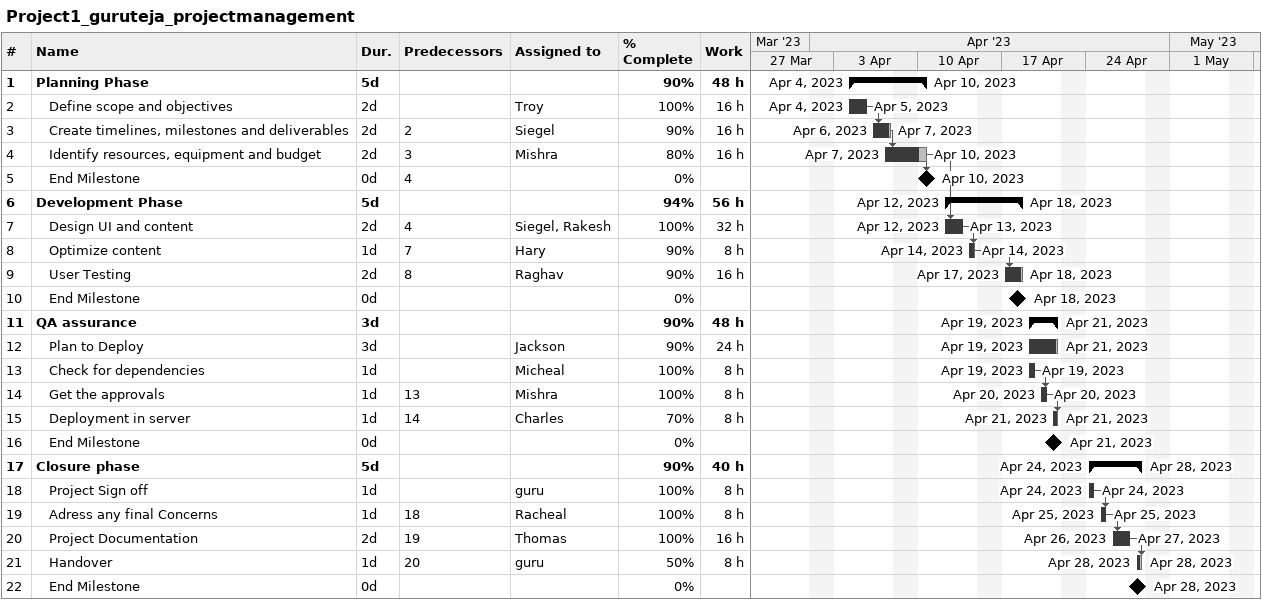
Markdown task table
Project1_guruteja_projectmanagement

| ID | Level | Task | Duration | Start | Finish | Predecessors | Resources | % complete | Work (h) |
|---|---|---|---|---|---|---|---|---|---|
| 1 | 1 | **Planning Phase** | 5d | 2023-04-04 | 2023-04-10 |  |  | 90 | 48 |
| 2 | 2 | Define scope and objectives | 2d | 2023-04-04 | 2023-04-05 |  | Troy | 100 | 16 |
| 3 | 2 | Create timelines, milestones and deliverables | 2d | 2023-04-06 | 2023-04-07 | 2 | Siegel | 90 | 16 |
| 4 | 2 | Identify resources, equipment and budget | 2d | 2023-04-07 | 2023-04-10 | 3 | Mishra | 80 | 16 |
| 5 | 2 | End Milestone | 0d | 2023-04-10 | 2023-04-10 | 4 |  | 0 |  |
| 6 | 1 | **Development Phase** | 5d | 2023-04-12 | 2023-04-18 |  |  | 94 | 56 |
| 7 | 2 | Design UI and content | 2d | 2023-04-12 | 2023-04-13 | 4 | Siegel, Rakesh | 100 | 32 |
| 8 | 2 | Optimize content | 1d | 2023-04-14 | 2023-04-14 | 7 | Hary | 90 | 8 |
| 9 | 2 | User Testing | 2d | 2023-04-17 | 2023-04-18 | 8 | Raghav | 90 | 16 |
| 10 | 2 | End Milestone | 0d | 2023-04-18 | 2023-04-18 |  |  | 0 |  |
| 11 | 1 | **QA assurance** | 3d | 2023-04-19 | 2023-04-21 |  |  | 90 | 48 |
| 12 | 2 | Plan to Deploy | 3d | 2023-04-19 | 2023-04-21 |  | Jackson | 90 | 24 |
| 13 | 2 | Check for dependencies | 1d | 2023-04-19 | 2023-04-19 |  | Micheal | 100 | 8 |
| 14 | 2 | Get the approvals | 1d | 2023-04-20 | 2023-04-20 | 13 | Mishra | 100 | 8 |
| 15 | 2 | Deployment in server | 1d | 2023-04-21 | 2023-04-21 | 14 | Charles | 70 | 8 |
| 16 | 2 | End Milestone | 0d | 2023-04-21 | 2023-04-21 |  |  | 0 |  |
| 17 | 1 | **Closure phase** | 5d | 2023-04-24 | 2023-04-28 |  |  | 90 | 40 |
| 18 | 2 | Project Sign off | 1d | 2023-04-24 | 2023-04-24 |  | guru | 100 | 8 |
| 19 | 2 | Adress any final Concerns | 1d | 2023-04-25 | 2023-04-25 | 18 | Racheal | 100 | 8 |
| 20 | 2 | Project Documentation | 2d | 2023-04-26 | 2023-04-27 | 19 | Thomas | 100 | 16 |
| 21 | 2 | Handover | 1d | 2023-04-28 | 2023-04-28 | 20 | guru | 50 | 8 |
| 22 | 2 | End Milestone | 0d | 2023-04-28 | 2023-04-28 |  |  | 0 |  |
